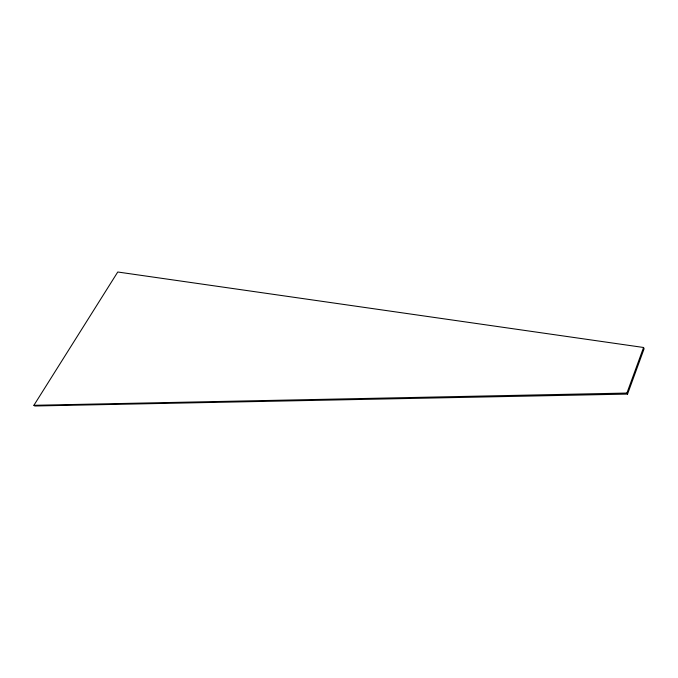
<?xml version="1.0" encoding="UTF-8"?>
<svg xmlns="http://www.w3.org/2000/svg" width="678" height="678" viewBox="0 0 678 678"><rect width="100%" height="100%" fill="white"/><g stroke="black" fill="none" stroke-linecap="round" stroke-linejoin="round"><path stroke-width="1.02" d="M627.557 394.088L626.921 393.062L643.566 347.483L117.76 272.005L33.9 405.308L34.79 405.995L627.557 394.088L644.1 348.755L643.566 347.483M33.9 405.308L626.921 393.062"/></g></svg>
